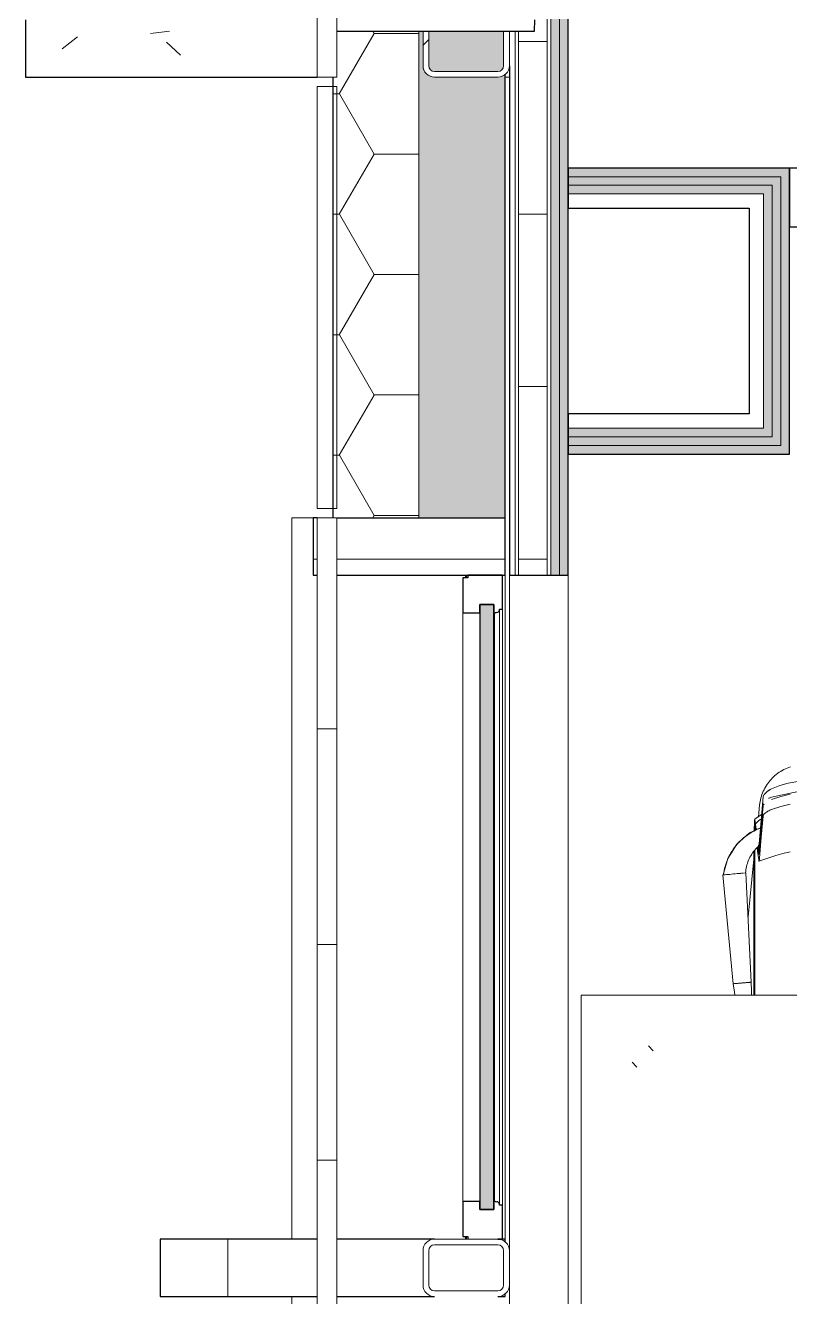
# Model space of a CAD drawing. Header units: millimetres. Extents: x 155920 to 295199, y -4084 to 97293.
# Drawn here: x 155920 to 157248, y 24945 to 27155 of the extents above; entities that cross this region are included whole.
import ezdxf

# ---------------------------------------------------------------- set-up
doc = ezdxf.new("R2010")
doc.units = ezdxf.units.MM
doc.header["$MEASUREMENT"] = 0
for name, color, linetype, lineweight in [('A-GLAZ', 7, 'CONTINUOUS', 9), ('A-GLAZ-CURT', 7, 'CONTINUOUS', 9), ('A-WALL', 7, 'CONTINUOUS', 9), ('A-WALL-PATT', 7, 'CONTINUOUS', 25), ('I-FURN', 8, 'CONTINUOUS', 9), ('I-WALL', 7, 'CONTINUOUS', 9), ('S-COLS', 52, 'CONTINUOUS', 9)]:
    doc.layers.add(name, color=color, linetype=linetype, lineweight=lineweight)

msp = doc.modelspace()

# ---------------------------------------------------------------- hatches: boundary and pattern name
at = {"layer": 'A-GLAZ'}
msp.add_hatch(color=256, dxfattribs=at).paths.add_polyline_path([(156709.8, 25096), (156733.7, 25096), (156733.7, 26148.1), (156709.8, 26148.1), (156709.8, 25954.8)], flags=0)
at = {"layer": 'A-WALL-PATT', "lineweight": 9}
h = msp.add_hatch(color=256, dxfattribs=at)
h.paths.add_polyline_path([(156753.8, 23021.3), (156753.8, 23690.3), (156603.8, 23690.3), (156603.8, 23021.3), (156742, 23021.3)], flags=0)
h.paths.add_polyline_path([(156742, 26299.3), (156753.8, 26299.3), (156753.8, 27070.7), (156740.8, 27065.3), (156630.8, 27065.3), (156616.7, 27071.2), (156610.8, 27085.3), (156610.8, 27145.3), (156603.8, 27145.3), (156603.8, 26299.3)], flags=0)
h.paths.add_polyline_path([(156630.8, 27075.3), (156742, 27075.8), (156747.9, 27078.3), (156750.8, 27085.3), (156750.4, 27145.3), (156620.8, 27145.3), (156620.8, 27085.3), (156623.8, 27078.3)], flags=0)
h.paths.add_polyline_path([(156742, 28469.3), (156750.8, 28469.3), (156750.8, 28529.3), (156747.9, 28536.4), (156739.9, 28539.3), (156630.8, 28539.3), (156623.8, 28536.4), (156620.8, 28529.3), (156620.8, 28469.3), (156740.8, 28469.3)], flags=0)
h.paths.add_polyline_path([(156610.8, 28469.3), (156610.8, 28469.3), (156610.8, 28529.3), (156616.7, 28543.4), (156630.8, 28549.3), (156742, 28548.8), (156753.8, 28543.9), (156753.8, 29415.3), (156603.8, 29415.3), (156603.8, 28469.3)], flags=0)
h.paths.add_polyline_path([(156742, 33324.3), (156753.8, 33324.3), (156753.8, 34347.3), (156603.8, 34347.3), (156603.8, 33324.3)], flags=0)
at = {"layer": 'A-WALL-PATT', "lineweight": 5}
h = msp.add_hatch(color=256, dxfattribs=at)
h.paths.add_polyline_path([(156847.8, 23021.3), (156847.8, 23794.6), (156832.8, 23794.6), (156832.8, 23021.3)], flags=0)
h.paths.add_polyline_path([(156832.8, 26199.3), (156847.8, 26199.3), (156847.8, 27166.3), (156832.8, 27166.3), (156832.8, 26395.5)], flags=0)
h.paths.add_polyline_path([(156847.8, 28448.3), (156847.8, 29415.3), (156832.8, 29415.3), (156832.8, 28448.3)], flags=0)
h.paths.add_polyline_path([(156847.8, 33324.3), (156847.8, 34275.3), (156832.8, 34275.3), (156832.8, 33324.3)], flags=0)
at = {"layer": 'A-WALL-PATT', "lineweight": 9}
h = msp.add_hatch(color=256, dxfattribs=at)
h.paths.add_polyline_path([(156847.8, 23021.3), (156860.8, 23021.3), (156860.8, 23022.8), (156862.8, 23022.8), (156862.8, 23794.6), (156847.8, 23794.6), (156847.8, 23022.8)], flags=0)
h.paths.add_polyline_path([(156862.8, 26199.3), (156862.8, 27166.3), (156847.8, 27166.3), (156847.8, 26199.3)], flags=0)
h.paths.add_polyline_path([(156862.8, 28448.3), (156862.8, 29415.3), (156847.8, 29415.3), (156847.8, 28448.3)], flags=0)
h.paths.add_polyline_path([(156847.8, 33324.3), (156862.8, 33324.3), (156862.8, 34260.3), (156847.8, 34260.3), (156847.8, 33886.7)], flags=0)
msp.add_hatch(color=256, dxfattribs=at).paths.add_polyline_path([(157232.8, 26892.3), (157232.8, 26907.3), (156862.8, 26907.3), (156862.8, 26892.3), (157217.8, 26892.3)], flags=0)
at = {"layer": 'A-WALL-PATT', "lineweight": 5}
for points in [[(157232.8, 26410), (157247.8, 26410), (157247.8, 26907.3), (157232.8, 26907.3), (157232.8, 26425)], [(157217.8, 26877.3), (157217.8, 26892.3), (156862.8, 26892.3), (156862.8, 26877.3), (157202.8, 26877.3)], [(157217.8, 26425), (157232.8, 26425), (157232.8, 26892.3), (157217.8, 26892.3), (157217.8, 26440)], [(156862.8, 26862.3), (157202.8, 26862.3), (157202.8, 26877.3), (156862.8, 26877.3)], [(157202.8, 26440), (157217.8, 26440), (157217.8, 26877.3), (157202.8, 26877.3), (157202.8, 26455)], [(157202.8, 26440), (157202.8, 26455), (156862.8, 26455), (156862.8, 26440), (157177.8, 26440)], [(156862.8, 26425), (157217.8, 26425), (157217.8, 26440), (156862.8, 26440)], [(156862.8, 26410), (157232.8, 26410), (157232.8, 26425), (156862.8, 26425)]]:
    msp.add_hatch(color=256, dxfattribs=at).paths.add_polyline_path(points, flags=0)

# ---------------------------------------------------------------- linework, layer by layer
at = {"layer": 'A-GLAZ', "lineweight": 30}
for p, q in [((155919.8, 27165.3), (155919.8, 27065.3)), ((156804.8, 27145.3), (156805, 27165.3)), ((156460.8, 27145.3), (156804.8, 27145.3)), ((155919.8, 27065.3), (156426.8, 27065.3)), ((156419.8, 26299.3), (156419.8, 26199.3)), ((156426.8, 26299.3), (156419.8, 26299.3)), ((156753.8, 26199.3), (156753.8, 26299.3)), ((156419.8, 26199.3), (156426.8, 26199.3)), ((156460.8, 26199.3), (156753.8, 26199.3)), ((156748.7, 26199.3), (156688.8, 26199.3)), ((156688.8, 26199.3), (156688.8, 26195)), ((156748.7, 26140.1), (156748.7, 26199.3)), ((156688.8, 26195), (156679.8, 26195)), ((156679.8, 26195), (156679.8, 26134.1)), ((156679.8, 26134.1), (156709.8, 26134.1)), ((156733.7, 26148.1), (156709.8, 26148.1)), ((156709.8, 26148.1), (156709.8, 25096)), ((156709.8, 26134.1), (156709.8, 26148.1)), ((156709.8, 26148.1), (156733.7, 26148.1)), ((156733.7, 25096), (156733.7, 26148.1)), ((156733.7, 26148.1), (156733.7, 26132.9)), ((156733.7, 26132.9), (156734.8, 26132.9)), ((156743.7, 26140.1), (156748.7, 26140.1)), ((156743.7, 26138.6), (156743.7, 26140.1)), ((156709.8, 25110), (156679.8, 25110)), ((156679.8, 25110), (156679.8, 25049.1)), ((156709.8, 25096), (156709.8, 25110)), ((156709.8, 25096), (156733.7, 25096)), ((156733.7, 25096), (156709.8, 25096)), ((156734.8, 25111.3), (156733.7, 25111.3)), ((156733.7, 25111.3), (156733.7, 25096)), ((156743.7, 25104), (156743.7, 25105.6)), ((156748.7, 25104), (156743.7, 25104)), ((156748.7, 25044.8), (156748.7, 25104)), ((156679.8, 25049.1), (156688.8, 25049.1)), ((156688.8, 25049.1), (156688.8, 25044.8)), ((156153.8, 25044.8), (156153.8, 24944.8)), ((156426.8, 25044.8), (156153.8, 25044.8)), ((156630.8, 25044.8), (156460.8, 25044.8)), ((156740.8, 25044.8), (156748.7, 25044.8)), ((156753.8, 25044.8), (156740.8, 25044.8)), ((156753.8, 25039.4), (156753.8, 25044.8)), ((156153.8, 24944.8), (156426.8, 24944.8)), ((156460.8, 24944.8), (156630.8, 24944.8)), ((156740.8, 24944.8), (156753.8, 24944.8)), ((156753.8, 24944.8), (156753.8, 24950.2))]:
    msp.add_line(p, q, dxfattribs=at)
at = {"layer": 'A-GLAZ', "linetype": 'Continuous'}
for p, q in [((155983.6, 27114.8), (156010.2, 27135.3)), ((156137.1, 27141.1), (156170.4, 27145.4)), ((156164.7, 27126.4), (156189.4, 27103.8)), ((156419.8, 26227.3), (156426.8, 26227.3)), ((156460.8, 26227.3), (156753.8, 26227.3)), ((156271.8, 24944.8), (156271.8, 25044.8))]:
    msp.add_line(p, q, dxfattribs=at)
at = {"layer": 'A-GLAZ'}
for p, q in [((156760.8, 27065.3), (156753.8, 27065.3)), ((156382.9, 26299.3), (156419.8, 26299.3)), ((156382.9, 26299.3), (156382.9, 25044.8)), ((156684.5, 26199.3), (156684.5, 26195)), ((156686.6, 26199.3), (156686.6, 26195)), ((156679.8, 26134.1), (156679.8, 25110)), ((156734.8, 26132.9), (156734.8, 25111.3)), ((156743.7, 26140.1), (156743.7, 26138.6)), ((156743.7, 26138.6), (156743.7, 25105.6)), ((156748.7, 25104), (156748.7, 26140.1)), ((156743.7, 25105.6), (156743.7, 25104)), ((156684.5, 25049.1), (156684.5, 25044.8)), ((156686.6, 25049.1), (156686.6, 25044.8)), ((156382.9, 24944.8), (156382.9, 23690.3))]:
    msp.add_line(p, q, dxfattribs=at)
at = {"layer": 'A-GLAZ', "lineweight": 30}
for centre, radius, start, end in [((156739.2, 26127), 7.4, 93.4261, 126.5739), ((156738.5, 26139.7), 5.36, 273.4261, 348.0476), ((156739.2, 25117.2), 7.4, 233.4261, 266.5739), ((156738.5, 25104.5), 5.36, 11.9524, 86.5739)]:
    msp.add_arc(centre, radius, start, end, dxfattribs=at)
at = {"layer": 'A-GLAZ'}
for points in [[(156734.8, 26132.9), (156735.2, 26133.2), (156735.6, 26133.4), (156736, 26133.6)], [(156736, 25110.5), (156735.6, 25110.7), (156735.2, 25111), (156734.8, 25111.3)]]:
    msp.add_open_spline(points, degree=3, dxfattribs=at)
for points, knots in [([(156738.8, 26134.3), (156739.2, 26134.4), (156739.9, 26134.5), (156740.8, 26134.8), (156741.2, 26135.1), (156741.4, 26135.2)], [-1, -1, -1, -1, -0.8, -0.7, -0.6, -0.6, -0.6, -0.6]), ([(156742.5, 26136.1), (156742.6, 26136.3), (156742.9, 26136.7), (156743.4, 26137.5), (156743.6, 26138.1), (156743.7, 26138.6)], [-0.4, -0.4, -0.4, -0.4, -0.3, -0.2, 0, 0, 0, 0]), ([(156741.4, 25108.9), (156741.2, 25109.1), (156740.8, 25109.3), (156739.9, 25109.7), (156739.2, 25109.8), (156738.8, 25109.8)], [0.6, 0.6, 0.6, 0.6, 0.7, 0.8, 1, 1, 1, 1]), ([(156743.7, 25105.6), (156743.6, 25106), (156743.4, 25106.7), (156742.9, 25107.5), (156742.6, 25107.9), (156742.5, 25108)], [0, 0, 0, 0, 0.2, 0.3, 0.4, 0.4, 0.4, 0.4])]:
    msp.add_open_spline(points, degree=3, knots=knots, dxfattribs=at)
at = {"layer": 'A-GLAZ-CURT'}
for p, q in [((156426.8, 27065.3), (156426.8, 27432.3)), ((156460.8, 27432.3), (156460.8, 27065.3)), ((156460.8, 27065.3), (156426.8, 27065.3)), ((156460.8, 27065.3), (156426.8, 27065.3)), ((156426.8, 25932.3), (156426.8, 26299.3)), ((156460.8, 26299.3), (156426.8, 26299.3)), ((156460.8, 26299.3), (156426.8, 26299.3)), ((156460.8, 26299.3), (156460.8, 25932.3)), ((156426.8, 25557.3), (156426.8, 25932.3)), ((156460.8, 25932.3), (156426.8, 25932.3)), ((156460.8, 25932.3), (156426.8, 25932.3)), ((156460.8, 25932.3), (156460.8, 25557.3)), ((156426.8, 25182.3), (156426.8, 25557.3)), ((156460.8, 25557.3), (156426.8, 25557.3)), ((156460.8, 25557.3), (156426.8, 25557.3)), ((156460.8, 25557.3), (156460.8, 25182.3)), ((156426.8, 24807.3), (156426.8, 25182.3)), ((156460.8, 25182.3), (156426.8, 25182.3)), ((156460.8, 25182.3), (156426.8, 25182.3)), ((156460.8, 25182.3), (156460.8, 24807.3))]:
    msp.add_line(p, q, dxfattribs=at)
at = {"layer": 'A-GLAZ-CURT', "lineweight": 20}
for p, q in [((156426.8, 27049.3), (156426.8, 26315.3)), ((156460.8, 27049.3), (156426.8, 27049.3)), ((156460.8, 26315.3), (156460.8, 27049.3)), ((156426.8, 26315.3), (156460.8, 26315.3))]:
    msp.add_line(p, q, dxfattribs=at)
at = {"layer": 'A-WALL'}
for p, q in [((156826.8, 27166.3), (156826.8, 26199.3)), ((156832.8, 27166.3), (156832.8, 26199.3)), ((156847.8, 27166.3), (156847.8, 26199.3)), ((156603.8, 26299.3), (156603.8, 27145.3)), ((156770.8, 27145.3), (156770.8, 26199.3)), ((156776.8, 27145.3), (156776.8, 26199.3)), ((156862.8, 26892.3), (157177.8, 26892.3)), ((157177.8, 26892.3), (157217.8, 26892.3)), ((157217.8, 26892.3), (157232.8, 26892.3)), ((157232.8, 26425), (157232.8, 26892.3)), ((156862.8, 26877.3), (157177.8, 26877.3)), ((156862.8, 26862.3), (157177.8, 26862.3)), ((157177.8, 26877.3), (157202.8, 26877.3)), ((157177.8, 26862.3), (157202.8, 26862.3)), ((157202.8, 26877.3), (157217.8, 26877.3)), ((157202.8, 26455), (157202.8, 26862.3)), ((157217.8, 26440), (157217.8, 26877.3)), ((156862.8, 26455), (157177.8, 26455)), ((156862.8, 26440), (157177.8, 26440)), ((157202.8, 26455), (157177.8, 26455)), ((157202.8, 26440), (157177.8, 26440)), ((157217.8, 26440), (157202.8, 26440)), ((156862.8, 26425), (157177.8, 26425)), ((157217.8, 26425), (157177.8, 26425)), ((157232.8, 26425), (157217.8, 26425)), ((156753.8, 26199.3), (156753.8, 25044.8))]:
    msp.add_line(p, q, dxfattribs=at)
at = {"layer": 'A-WALL', "lineweight": 30}
for p, q in [((156453.8, 27065.3), (156453.8, 26299.3)), ((156753.8, 26299.3), (156753.8, 27070.7)), ((156460.8, 26299.3), (156753.8, 26299.3))]:
    msp.add_line(p, q, dxfattribs=at)
at = {"layer": 'A-WALL-PATT', "linetype": 'Continuous', "lineweight": 9}
for p, q in [((156465.3, 27036.4), (156525.8, 27141.2)), ((156525.8, 27141.2), (156523.5, 27145.2)), ((156525.8, 27141.2), (156603.8, 27141.2)), ((156525.8, 27141.2), (156525.8, 27141.2)), ((156525.8, 27141.2), (156525.8, 27141.2)), ((156776.8, 27127.3), (156826.8, 27127.3)), ((156453.8, 27036.5), (156465.3, 27036.5)), ((156525.8, 26931.7), (156465.4, 27036.4)), ((156465.3, 26826.9), (156525.8, 26931.6)), ((156525.8, 26931.7), (156603.8, 26931.7)), ((156525.8, 26931.6), (156525.8, 26931.6)), ((156525.8, 26931.6), (156525.8, 26931.6)), ((156453.8, 26826.9), (156465.3, 26826.9)), ((156525.8, 26722.1), (156465.4, 26826.9)), ((156776.8, 26827.3), (156826.8, 26827.3)), ((156465.3, 26617.4), (156525.8, 26722.1)), ((156525.8, 26722.2), (156603.8, 26722.2)), ((156525.8, 26722.1), (156525.8, 26722.1)), ((156525.8, 26722.1), (156525.8, 26722.1)), ((156453.8, 26617.4), (156465.3, 26617.4)), ((156525.8, 26512.6), (156465.4, 26617.4)), ((156776.8, 26527.3), (156826.8, 26527.3)), ((156465.3, 26407.8), (156525.8, 26512.6)), ((156525.8, 26512.7), (156603.8, 26512.7)), ((156525.8, 26512.6), (156525.8, 26512.6)), ((156525.8, 26512.6), (156525.8, 26512.6)), ((156453.8, 26407.9), (156465.3, 26407.9)), ((156525.8, 26303.1), (156465.4, 26407.9)), ((156523.6, 26299.3), (156525.8, 26303.1)), ((156525.8, 26303.1), (156603.8, 26303.1)), ((156525.8, 26303.1), (156525.8, 26303.1)), ((156525.8, 26303.1), (156525.8, 26303.1)), ((156776.8, 26227.3), (156826.8, 26227.3))]:
    msp.add_line(p, q, dxfattribs=at)
at = {"layer": 'I-FURN'}
for p, q in [((157243.5, 25863.9), (157240.7, 25862.7)), ((157246.5, 25865.1), (157243.5, 25863.9)), ((157249.4, 25866.1), (157246.5, 25865.1)), ((157213.6, 25842), (157211.7, 25839.6)), ((157215.7, 25844.3), (157213.6, 25842)), ((157217.8, 25846.6), (157215.7, 25844.3)), ((157220.1, 25848.8), (157217.8, 25846.6)), ((157222.4, 25850.9), (157220.1, 25848.8)), ((157224.8, 25852.9), (157222.4, 25850.9)), ((157227.3, 25854.8), (157224.8, 25852.9)), ((157229.8, 25856.6), (157227.3, 25854.8)), ((157232.4, 25858.2), (157229.8, 25856.6)), ((157235.1, 25859.8), (157232.4, 25858.2)), ((157237.9, 25861.3), (157235.1, 25859.8)), ((157240.7, 25862.7), (157237.9, 25861.3)), ((157245.2, 25837.9), (157337.9, 25853.7)), ((157200.9, 25820.6), (157199.8, 25817.7)), ((157202.1, 25823.5), (157200.9, 25820.6)), ((157203.4, 25826.3), (157202.1, 25823.5)), ((157204.9, 25829.1), (157203.4, 25826.3)), ((157206.4, 25831.8), (157204.9, 25829.1)), ((157208.1, 25834.5), (157206.4, 25831.8)), ((157209.8, 25837.1), (157208.1, 25834.5)), ((157211.7, 25839.6), (157209.8, 25837.1)), ((157216.7, 25828), (157230.7, 25833.7)), ((157301.8, 25831.2), (157216.7, 25813.2)), ((157230.7, 25833.7), (157245.2, 25837.9)), ((157195.8, 25799.9), (157193.6, 25778.8)), ((157196.1, 25802.6), (157195.8, 25799.9)), ((157196.6, 25805.7), (157196.1, 25802.6)), ((157197.2, 25808.7), (157196.6, 25805.7)), ((157198, 25811.8), (157197.2, 25808.7)), ((157198.8, 25814.8), (157198, 25811.8)), ((157198.4, 25772.6), (157201.7, 25813.8)), ((157201.7, 25802.2), (157198.5, 25762.4)), ((157201.7, 25798), (157198.5, 25758.9)), ((157199.8, 25817.7), (157198.8, 25814.8)), ((157232.7, 25814.5), (157216.7, 25809.5)), ((157249, 25818.7), (157232.7, 25814.5)), ((157232.7, 25796.9), (157249, 25801)), ((157187.3, 25774.9), (157192.1, 25778.4)), ((157192.1, 25778.4), (157197, 25781.6)), ((157196.5, 25774.3), (157197.7, 25775.1)), ((157197, 25781.6), (157199.3, 25782.9)), ((157198.7, 25743.9), (157201.7, 25780.3)), ((157216.7, 25791.9), (157232.7, 25796.9)), ((157178.4, 25751.2), (157197.4, 25759.9)), ((157197.4, 25759.9), (157178.4, 25751.2)), ((157197.4, 25759.9), (157178.4, 25751.2)), ((157178.4, 25751.2), (157185.1, 25754.2)), ((157186.2, 25762.4), (157186.6, 25755.2)), ((157186.2, 25762.4), (157186.2, 25753.8)), ((157186.7, 25762.4), (157186.9, 25769)), ((157187.1, 25764.4), (157187, 25762.4)), ((157187.9, 25759.9), (157187.4, 25766.1)), ((157187.5, 25774.4), (157189.9, 25757.4)), ((157187.8, 25764.9), (157188.6, 25766.1)), ((157188.4, 25756.4), (157187.9, 25759.9)), ((157189.1, 25757.1), (157188, 25764.5)), ((157188.6, 25766.1), (157189.4, 25767.3)), ((157189.4, 25767.3), (157190.3, 25768.4)), ((157190.3, 25768.4), (157191.2, 25769.5)), ((157191.2, 25769.5), (157192.2, 25770.5)), ((157192.2, 25770.5), (157193.2, 25771.5)), ((157193.2, 25771.5), (157194.3, 25772.5)), ((157194.3, 25772.5), (157195.4, 25773.4)), ((157195.2, 25731.9), (157198.4, 25772.6)), ((157198.5, 25758.9), (157195.3, 25719.9)), ((157195.4, 25773.4), (157196.5, 25774.3)), ((157198.5, 25762), (157195.5, 25724.6)), ((157140.7, 25706.7), (157156.3, 25731.7)), ((157156.3, 25731.7), (157140.7, 25706.7)), ((157156.3, 25731.7), (157140.7, 25706.7)), ((157152.4, 25725.4), (157156.3, 25731.7)), ((157156.3, 25731.7), (157178.4, 25751.2)), ((157178.4, 25751.2), (157156.3, 25731.7)), ((157178.4, 25751.2), (157156.3, 25731.7)), ((157156.3, 25731.7), (157161.9, 25736.6)), ((157172.9, 25746.3), (157178.4, 25751.2)), ((157195.8, 25707.5), (157198.7, 25743.9)), ((157140.7, 25706.7), (157150.8, 25722.8)), ((157186, 25691.6), (157185.9, 25718.2)), ((157186, 25718.3), (157186.1, 25655.8)), ((157186.2, 25718.8), (157186.2, 25716.6)), ((157186.2, 25716.6), (157186.2, 25469)), ((157187.4, 25720.1), (157187.4, 25718)), ((157187.4, 25718), (157187.4, 25469)), ((157191.4, 25725.2), (157192.1, 25719.5)), ((157192.1, 25719.5), (157193.1, 25711.8)), ((157193.7, 25716.5), (157192.4, 25726.1)), ((157193.1, 25711.8), (157194.2, 25704.1)), ((157193.6, 25730.3), (157193.8, 25728.8)), ((157194.3, 25721.6), (157193.6, 25726.8)), ((157196.4, 25714.9), (157194.4, 25714.1)), ((157224, 25711.9), (157211.7, 25708)), ((157236.4, 25715.2), (157224, 25711.9)), ((157249, 25718.1), (157236.4, 25715.2)), ((157132.7, 25678.2), (157140.7, 25706.7)), ((157140.7, 25706.7), (157132.7, 25678.2)), ((157132.7, 25678.2), (157140.7, 25706.7)), ((157140.7, 25706.7), (157132.7, 25678.2)), ((157186, 25705.4), (157175.6, 25605.4)), ((157186, 25655.8), (157186, 25691.6)), ((157199.6, 25703.6), (157194.8, 25701.8)), ((157211.7, 25708), (157199.6, 25703.6)), ((157149.8, 25488.8), (157131.9, 25678.1)), ((157131.9, 25678.1), (157149.8, 25488.8)), ((157131.9, 25678.1), (157132.2, 25678.1)), ((157132.2, 25678.1), (157133, 25678.2)), ((157133, 25678.2), (157134.3, 25678.3)), ((157134.3, 25678.3), (157136.1, 25678.4)), ((157136.1, 25678.4), (157138.3, 25678.6)), ((157138.3, 25678.6), (157140.9, 25678.9)), ((157140.9, 25678.9), (157143.8, 25679.1)), ((157143.8, 25679.1), (157146.9, 25679.4)), ((157146.9, 25679.4), (157150.2, 25679.7)), ((157150.2, 25679.7), (157153.5, 25680)), ((157154.5, 25680.1), (157156.7, 25680.3)), ((157156.7, 25680.3), (157159.4, 25680.5)), ((157159.8, 25680.5), (157162.7, 25680.8)), ((157165.3, 25681), (157167.5, 25681.2)), ((157169.3, 25681.4), (157170.7, 25681.5)), ((157170.7, 25681.5), (157171.5, 25681.5)), ((157171.5, 25681.5), (157171.7, 25681.6)), ((157171.7, 25681.6), (157181.3, 25491.6)), ((157181.3, 25491.6), (157171.7, 25681.6)), ((157186.1, 25655.8), (157185.6, 25655.8)), ((157185.6, 25469), (157185.6, 25655.8)), ((157149.8, 25488.8), (157152, 25474.3)), ((157181.6, 25476.1), (157181.3, 25491.6)), ((156885.8, 25469), (156885.8, 24069)), ((162185.8, 25469), (156885.8, 25469)), ((157152, 25474.3), (157152.8, 25469)), ((157181.6, 25469), (157181.6, 25476.1)), ((157010.8, 25372.3), (157002.5, 25380.6)), ((156974.2, 25352.3), (156982.6, 25344))]:
    msp.add_line(p, q, dxfattribs=at)
msp.add_ellipse((157431.2, 25251.3), major_axis=(825, 0), ratio=0.648816, start_param=1.870261, end_param=1.872267, dxfattribs=at)
for points, knots in [([(157201.7, 25813.8), (157201.8, 25814.4), (157202.1, 25815.5), (157203.8, 25818.2), (157206.4, 25821), (157209.2, 25823.3), (157210.6, 25824.4), (157211.7, 25825.2), (157212.9, 25825.9), (157214.6, 25826.9), (157215.8, 25827.6), (157216.7, 25828)], [0, 0, 0, 0, 0.142857, 0.285714, 0.571429, 0.678571, 0.732143, 0.785714, 0.839286, 0.892857, 1, 1, 1, 1]), ([(157203.4, 25801.3), (157203.1, 25801), (157202.8, 25800.5), (157202.6, 25800.1), (157202.5, 25800)], [0.7142857, 0.7142857, 0.7142857, 0.7142857, 0.7857143, 0.8166867, 0.8166867, 0.8166867, 0.8166867]), ([(157201.7, 25780.3), (157201.8, 25781.1), (157202.5, 25782.7), (157205.2, 25785.7), (157209.1, 25788.4), (157213.3, 25790.6), (157215.5, 25791.5), (157216.7, 25791.9)], [-1, -1, -1, -1, -0.785714, -0.571429, -0.285714, -0.142857, 0, 0, 0, 0]), ([(157197, 25759.6), (157195.2, 25758.9), (157180, 25752.6), (157158.4, 25736.5), (157139.6, 25707.2), (157134.1, 25688), (157132.8, 25678.2)], [-0.7389144, -0.7389144, -0.7389144, -0.7389144, -0.7, -0.4, -0.2, 0, 0, 0, 0]), ([(157193.3, 25727.7), (157191.9, 25726.4), (157184.8, 25719.1), (157175.2, 25703.8), (157171.9, 25688.9), (157171.5, 25681.6)], [0.4429381, 0.4429381, 0.4429381, 0.4429381, 0.5, 0.75, 1, 1, 1, 1]), ([(157159.8, 25680.5), (157160.1, 25680.5), (157160.7, 25680.6), (157161.7, 25680.7), (157162.7, 25680.8), (157163.4, 25680.8), (157163.8, 25680.9), (157164, 25680.9)], [-0.32221673, -0.32221673, -0.32221673, -0.32221673, -0.30555556, -0.27777778, -0.25, -0.23611111, -0.22222222, -0.22222222, -0.22222222, -0.22222222]), ([(157165.8, 25681.1), (157166, 25681.1), (157166.6, 25681.1), (157167.2, 25681.2), (157167.6, 25681.2), (157167.6, 25681.2)], [-0.17937094, -0.17937094, -0.17937094, -0.17937094, -0.16666667, -0.13888889, -0.13546643, -0.13546643, -0.13546643, -0.13546643]), ([(157155.4, 25489.3), (157154.7, 25489.2), (157152.7, 25489.1), (157150.4, 25488.9), (157149.8, 25488.8), (157149.8, 25488.8)], [0.722393, 0.722393, 0.722393, 0.722393, 0.7777778, 0.8888889, 1, 1, 1, 1]), ([(157149.8, 25488.8), (157149.8, 25488.8), (157150.4, 25488.9), (157152.7, 25489.1), (157154.7, 25489.2), (157155.4, 25489.3)], [-1, -1, -1, -1, -0.8888889, -0.7777778, -0.7222222, -0.7222222, -0.7222222, -0.7222222]), ([(157155.4, 25489.3), (157157.5, 25489.5), (157161, 25489.8), (157164.6, 25490.1), (157165.5, 25490.2)], [-0.7220744, -0.7220744, -0.7220744, -0.7220744, -0.5555556, -0.5000244, -0.5000244, -0.5000244, -0.5000244]), ([(157165.5, 25490.2), (157166.5, 25490.3), (157168.3, 25490.4), (157171, 25490.7), (157173.5, 25490.9), (157175.7, 25491.1), (157177.7, 25491.2), (157179.3, 25491.4), (157180.8, 25491.5), (157181.3, 25491.6), (157181.3, 25491.6)], [-0.5, -0.5, -0.5, -0.5, -0.4444444, -0.3888889, -0.3333333, -0.2777778, -0.2222222, -0.1666667, -0.1111111, 0, 0, 0, 0]), ([(157181.3, 25491.6), (157181.3, 25491.6), (157180.8, 25491.5), (157179.3, 25491.4), (157177.7, 25491.2), (157175.7, 25491.1), (157173.5, 25490.9), (157171, 25490.7), (157168.3, 25490.4), (157166.5, 25490.3), (157165.6, 25490.2)], [0, 0, 0, 0, 0.1111111, 0.1666667, 0.2222222, 0.2777778, 0.3333333, 0.3888889, 0.4444444, 0.4999756, 0.4999756, 0.4999756, 0.4999756])]:
    msp.add_open_spline(points, degree=3, knots=knots, dxfattribs=at)
for points in [[(157202.2, 25799.5), (157202, 25799), (157201.8, 25798.5), (157201.7, 25798)], [(157213.3, 25812.1), (157212.7, 25811.9), (157212, 25811.6), (157211.4, 25811.3)], [(157216.7, 25813.2), (157215.8, 25812.9), (157214.9, 25812.7), (157214, 25812.4)], [(157186.9, 25769), (157187, 25770.2), (157187, 25772.2), (157187.2, 25774.3), (157187.3, 25775.1), (157187.4, 25774.8), (157187.5, 25774.4)], [(157187.4, 25766.1), (157187.4, 25766.7), (157187.2, 25767.1), (157187.1, 25765.6), (157187.1, 25764.4)], [(157187.7, 25764.6), (157187.6, 25764.2), (157187.5, 25762.6), (157187.3, 25759.6), (157187.3, 25757.8)], [(157188, 25764.5), (157187.9, 25764.8), (157187.8, 25765.1), (157187.7, 25764.9), (157187.7, 25764.6)], [(157193.8, 25728.8), (157194, 25727.8), (157194.3, 25726.6), (157194.7, 25727.7), (157195, 25730.2), (157195.2, 25731.9)], [(157195.3, 25719.9), (157195.2, 25718.3), (157194.9, 25715.8), (157194.5, 25714), (157194.1, 25714.1), (157193.9, 25715.5), (157193.7, 25716.5)], [(157195.5, 25724.6), (157195.4, 25723.1), (157195.1, 25720.7), (157194.7, 25719.7), (157194.5, 25720.7), (157194.3, 25721.6)], [(157194.2, 25704.1), (157194.3, 25703.1), (157194.6, 25701.8), (157195, 25701.7), (157195.4, 25703.5), (157195.6, 25706), (157195.8, 25707.5)], [(157157.1, 25680.3), (157157.8, 25680.4), (157158.6, 25680.4), (157159.4, 25680.5)], [(157157.7, 25489.5), (157156.9, 25489.4), (157156.1, 25489.4), (157155.4, 25489.3)], [(157160.2, 25489.7), (157159.3, 25489.6), (157158.5, 25489.6), (157157.7, 25489.5)], [(157165.5, 25490.2), (157164.6, 25490.1), (157162.8, 25489.9), (157161.1, 25489.8), (157160.2, 25489.7)]]:
    msp.add_open_spline(points, degree=3, dxfattribs=at)
at = {"layer": 'I-WALL', "lineweight": 30}
for p, q in [((156862.8, 26199.3), (156862.8, 27166.3)), ((156760.8, 27085.3), (156760.8, 26199.3)), ((157177.8, 26907.3), (156862.8, 26907.3)), ((156862.8, 26907.3), (156862.8, 26837.3)), ((157232.8, 26907.3), (157177.8, 26907.3)), ((157247.8, 26907.3), (157232.8, 26907.3)), ((161204.9, 26907.3), (157247.8, 26907.3)), ((157247.8, 26907.3), (157247.8, 26805.3)), ((157247.8, 26410), (157247.8, 26907.3)), ((156862.8, 26837.3), (157177.8, 26837.3)), ((157177.8, 26837.3), (157177.8, 26480)), ((157247.8, 26805.3), (160696.7, 26805.3)), ((157177.8, 26480), (156862.8, 26480)), ((156862.8, 26480), (156862.8, 26410)), ((156862.8, 26410), (157177.8, 26410)), ((157177.8, 26410), (157232.8, 26410)), ((157232.8, 26410), (157247.8, 26410)), ((156760.8, 26199.3), (156862.8, 26199.3))]:
    msp.add_line(p, q, dxfattribs=at)
at = {"layer": 'I-WALL'}
for p, q in [((156760.8, 25024.8), (156760.8, 26199.3)), ((156862.8, 26199.3), (156862.8, 23794.6)), ((156760.8, 23794.6), (156760.8, 24964.8))]:
    msp.add_line(p, q, dxfattribs=at)
at = {"layer": 'S-COLS'}
for p, q in [((156610.8, 27145.3), (156610.8, 27085.3)), ((156620.8, 27085.3), (156620.8, 27145.3)), ((156750.8, 27145.3), (156750.8, 27085.3)), ((156760.8, 27085.3), (156760.8, 27145.3)), ((156740.8, 27075.3), (156630.8, 27075.3)), ((156630.8, 27065.3), (156740.8, 27065.3)), ((156610.8, 25024.8), (156610.8, 24964.8)), ((156620.8, 24964.8), (156620.8, 25024.8)), ((156740.8, 25044.8), (156630.8, 25044.8)), ((156630.8, 25034.8), (156740.8, 25034.8)), ((156750.8, 25024.8), (156750.8, 24964.8)), ((156760.8, 24964.8), (156760.8, 25024.8)), ((156740.8, 24954.8), (156630.8, 24954.8))]:
    msp.add_line(p, q, dxfattribs=at)
at = {"layer": 'S-COLS', "linetype": 'Continuous'}
msp.add_line((156610.8, 27121), (156620.8, 27131), dxfattribs=at)
at = {"layer": 'S-COLS'}
for centre, radius, start, end in [((156630.8, 27085.3), 20, 180, 270), ((156630.8, 27085.3), 10, 180, 270), ((156740.8, 27085.3), 10, 270, 0), ((156740.8, 27085.3), 20, 270, 0), ((156630.8, 25024.8), 20, 90, 180), ((156630.8, 25024.8), 10, 90, 180), ((156740.8, 25024.8), 20, 0, 90), ((156740.8, 25024.8), 10, 0, 90), ((156630.8, 24964.8), 20, 180, 270), ((156630.8, 24964.8), 10, 180, 270), ((156740.8, 24964.8), 10, 270, 0), ((156740.8, 24964.8), 20, 270, 0)]:
    msp.add_arc(centre, radius, start, end, dxfattribs=at)

doc.saveas('drawing.dxf')
